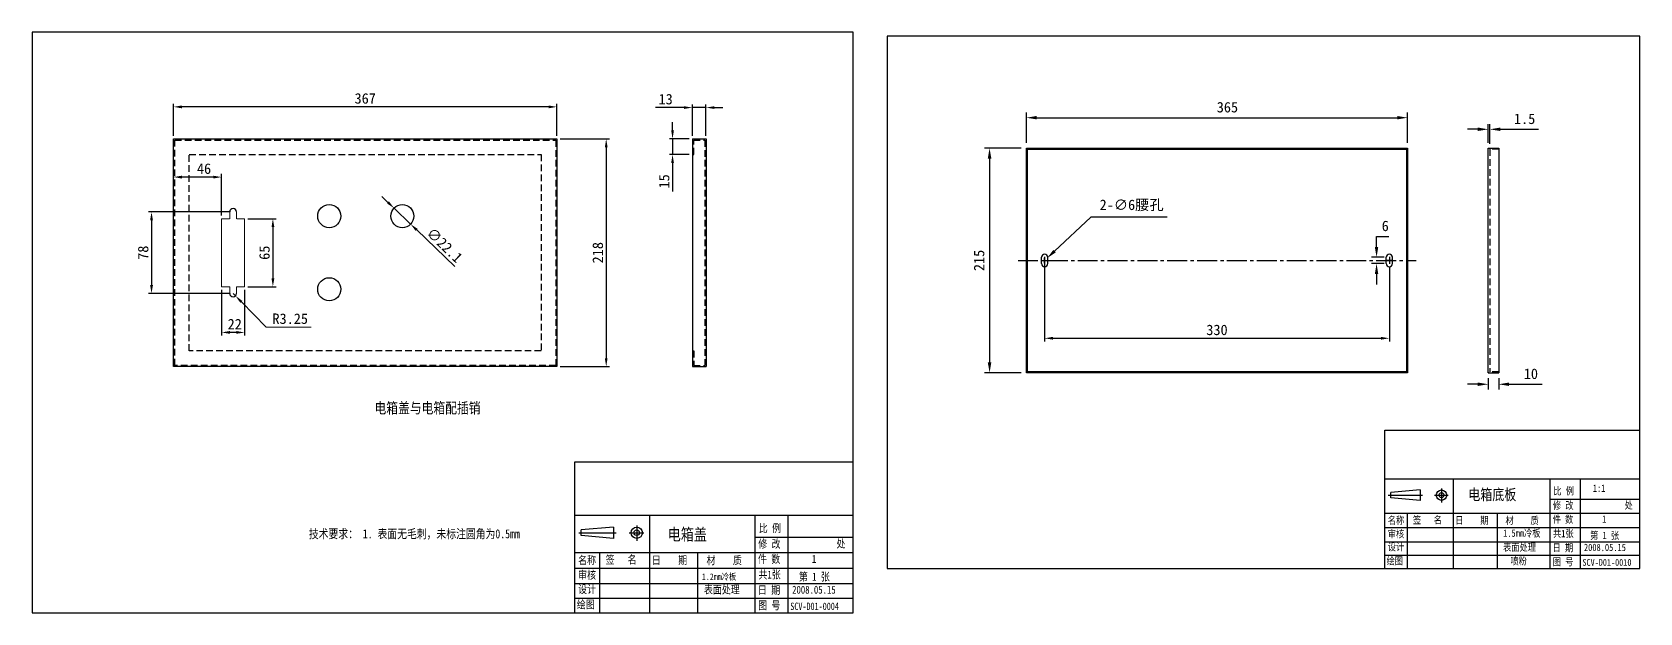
# Model space of a CAD drawing. Header units: millimetres. Extents: x 10108 to 12641, y -37267 to -36581.
# Drawn here: x 11102 to 12641, y -37136 to -36581 of the extents above; entities that cross this region are included whole.
import ezdxf

# ---------------------------------------------------------------- set-up
doc = ezdxf.new("R2010")
doc.units = ezdxf.units.MM
doc.linetypes.add('CENTER2', pattern=[28.575, 19.05, -3.175, 3.175, -3.175])
doc.linetypes.add('DASHED2', pattern=[9.525, 6.35, -3.175])
doc.layers.add('sol', color=7, linetype='Continuous', lineweight=20)
doc.styles.add('宋体', font='', dxfattribs={"width": 0.8})
doc.styles.get('宋体').set_extended_font_data('SimSun')
doc.dimstyles.new('Copy of 1', dxfattribs={"dimtxt": 15, "dimasz": 10, "dimexe": 8, "dimexo": 8, "dimgap": 6, "dimtad": 1, "dimtoh": 1, "dimtxsty": 'Standard', "dimcen": 2.5, "dimclrd": 5, "dimclre": 5, "dimclrt": 256, "dimadec": 0, "dimazin": 0, "dimtfac": 1, "dimtofl": 0, "dimtmove": 0, "dimatfit": 3, "dimfxl": 1, "dimarcsym": 0})
doc.dimstyles.new('ISO-25', dxfattribs={"dimtxt": 5, "dimasz": 4, "dimexe": 1.25, "dimexo": 1, "dimgap": 1, "dimtad": 1, "dimtoh": 1, "dimtxsty": 'Standard', "dimcen": 2.5, "dimclrd": 5, "dimclre": 5, "dimadec": 0, "dimazin": 0, "dimtfac": 1, "dimtmove": 0, "dimatfit": 3, "dimfxl": 1, "dimlwd": 9, "dimlwe": 9, "dimarcsym": 0})
doc.dimstyles.new('ISO-25$0', dxfattribs={"dimtxt": 2.5, "dimasz": 1.5, "dimexe": 1.25, "dimexo": 0.625, "dimtad": 1, "dimdec": 1, "dimzin": 1, "dimdsep": 46, "dimtxsty": 'Standard', "dimcen": 2.5, "dimclrd": 6, "dimclre": 6, "dimclrt": 6, "dimadec": 0, "dimazin": 0, "dimtfac": 1, "dimtdec": 4, "dimtmove": 0, "dimatfit": 3, "dimfxl": 1, "dimtolj": 1, "dimtzin": 0, "dimlwd": 9, "dimlwe": 9, "dimarcsym": 0})
doc.dimstyles.new('ISO-25$3', dxfattribs={"dimtxt": 5, "dimasz": 5, "dimexe": 3, "dimexo": 0.1, "dimtad": 1, "dimtih": 1, "dimtoh": 1, "dimdsep": 46, "dimtxsty": 'Standard', "dimcen": 2.5, "dimclrd": 5, "dimclre": 5, "dimadec": 0, "dimazin": 0, "dimtfac": 1, "dimtmove": 0, "dimatfit": 3, "dimfxl": 1, "dimarcsym": 0})

# ---------------------------------------------------------------- blocks, each defined once
blk = doc.blocks.new('*D1694')
at = {"color": 5, "lineweight": -2, "transparency": 16777216}
for p, q in [((12389.2, -36786.1), (12389.2, -36776.1)), ((12389.2, -36776.1), (12400.8, -36776.1)), ((12396.4, -36796.1), (12384.2, -36796.1)), ((12396.4, -36802.1), (12384.2, -36802.1)), ((12389.2, -36812.1), (12389.2, -36822.1))]:
    blk.add_line(p, q, dxfattribs=at)
at = {"color": 5, "transparency": 16777216}
for points in [[(12387.5, -36786.1), (12390.8, -36786.1), (12389.2, -36796.1)], [(12387.5, -36812.1), (12390.8, -36812.1), (12389.2, -36802.1)]]:
    blk.add_solid(points, dxfattribs=at)
at = {"layer": 'Defpoints', "color": 0, "transparency": 16777216}
for p in [(12389.2, -36796.1), (12401.4, -36796.1), (12401.4, -36802.1)]:
    blk.add_point(p, dxfattribs=at)
at = {"transparency": 16777216, "insert": (12397.5, -36766.1), "char_height": 10, "attachment_point": 5}
blk.add_mtext('6', dxfattribs=at)
blk = doc.blocks.new('*D1670')
at = {"color": 5, "lineweight": -2, "transparency": 16777216}
for p, q in [((12115.7, -36757.8), (12080.9, -36790.2)), ((12188.7, -36757.8), (12115.7, -36757.8)), ((12071.4, -36801.6), (12071.4, -36796.6)), ((12068.9, -36799.1), (12073.9, -36799.1))]:
    blk.add_line(p, q, dxfattribs=at)
at = {"color": 5, "transparency": 16777216}
blk.add_solid([(12079.8, -36789), (12082.1, -36791.4), (12073.6, -36797)], dxfattribs=at)
at = {"layer": 'Defpoints', "color": 0, "transparency": 16777216}
for p in [(12073.6, -36797), (12069.2, -36801.1)]:
    blk.add_point(p, dxfattribs=at)
at = {"transparency": 16777216, "insert": (12154.7, -36746.4), "char_height": 10, "attachment_point": 5}
blk.add_mtext('2-∅6{\\fSimSun|b0|i0|c134|p54;腰孔}', dxfattribs=at)
blk = doc.blocks.new('*D1695')
at = {"color": 5, "lineweight": -2, "transparency": 16777216}
for p, q in [((12048.9, -36691.6), (12013.7, -36691.6)), ((12018.7, -36701.6), (12018.7, -36896.6)), ((12048.9, -36906.6), (12013.7, -36906.6))]:
    blk.add_line(p, q, dxfattribs=at)
at = {"color": 5, "transparency": 16777216}
for points in [[(12017, -36701.6), (12020.4, -36701.6), (12018.7, -36691.6)], [(12017, -36896.6), (12020.4, -36896.6), (12018.7, -36906.6)]]:
    blk.add_solid(points, dxfattribs=at)
at = {"layer": 'Defpoints', "color": 0, "transparency": 16777216}
for p in [(12053.9, -36691.6), (12018.7, -36906.6), (12053.9, -36906.6)]:
    blk.add_point(p, dxfattribs=at)
at = {"transparency": 16777216, "insert": (12008.7, -36799.1), "char_height": 10, "attachment_point": 5, "rotation": 90}
blk.add_mtext('215', dxfattribs=at)
blk = doc.blocks.new('*D1696')
at = {"color": 5, "lineweight": -2, "transparency": 16777216}
for p, q in [((12053.9, -36686.6), (12053.9, -36657.5)), ((12418.9, -36686.6), (12418.9, -36657.5)), ((12063.9, -36662.5), (12408.9, -36662.5))]:
    blk.add_line(p, q, dxfattribs=at)
at = {"color": 5, "transparency": 16777216}
for points in [[(12063.9, -36660.8), (12063.9, -36664.1), (12053.9, -36662.5)], [(12408.9, -36660.8), (12408.9, -36664.1), (12418.9, -36662.5)]]:
    blk.add_solid(points, dxfattribs=at)
at = {"layer": 'Defpoints', "color": 0, "transparency": 16777216}
for p in [(12418.9, -36662.5), (12053.9, -36691.6), (12418.9, -36691.6)]:
    blk.add_point(p, dxfattribs=at)
at = {"transparency": 16777216, "insert": (12246.4, -36652.5), "char_height": 10, "attachment_point": 5}
blk.add_mtext('365', dxfattribs=at)
blk = doc.blocks.new('*D1697')
at = {"color": 5, "lineweight": -2, "transparency": 16777216}
for p, q in [((12486.1, -36917.6), (12476.1, -36917.6)), ((12496.1, -36911.6), (12496.1, -36922.6)), ((12506.1, -36911.6), (12506.1, -36922.6)), ((12516.1, -36917.6), (12547.8, -36917.6))]:
    blk.add_line(p, q, dxfattribs=at)
at = {"color": 5, "transparency": 16777216}
for points in [[(12486.1, -36915.9), (12486.1, -36919.2), (12496.1, -36917.6)], [(12516.1, -36915.9), (12516.1, -36919.2), (12506.1, -36917.6)]]:
    blk.add_solid(points, dxfattribs=at)
at = {"layer": 'Defpoints', "color": 0, "transparency": 16777216}
for p in [(12496.1, -36906.6), (12506.1, -36906.6), (12506.1, -36917.6)]:
    blk.add_point(p, dxfattribs=at)
at = {"transparency": 16777216, "insert": (12536.9, -36907.6), "char_height": 10, "attachment_point": 5}
blk.add_mtext('10', dxfattribs=at)
blk = doc.blocks.new('*D1698')
at = {"color": 5, "lineweight": -2, "transparency": 16777216}
for p, q in [((12486.1, -36673.6), (12476.1, -36673.6)), ((12496.1, -36686.6), (12496.1, -36668.6)), ((12497.6, -36687.6), (12497.6, -36668.6)), ((12507.6, -36673.6), (12544.3, -36673.6))]:
    blk.add_line(p, q, dxfattribs=at)
at = {"color": 5, "transparency": 16777216}
for points in [[(12486.1, -36671.9), (12486.1, -36675.2), (12496.1, -36673.6)], [(12507.6, -36671.9), (12507.6, -36675.2), (12497.6, -36673.6)]]:
    blk.add_solid(points, dxfattribs=at)
at = {"layer": 'Defpoints', "color": 0, "transparency": 16777216}
for p in [(12497.6, -36673.6), (12496.1, -36691.6), (12497.6, -36692.6)]:
    blk.add_point(p, dxfattribs=at)
at = {"transparency": 16777216, "insert": (12530.9, -36663.6), "char_height": 10, "attachment_point": 5}
blk.add_mtext('1.5', dxfattribs=at)
blk = doc.blocks.new('*D1699')
at = {"color": 5, "lineweight": -2, "transparency": 16777216}
for p, q in [((11237.5, -36679.7), (11237.5, -36649.1)), ((11596.5, -36652.1), (11245.5, -36652.1)), ((11604.5, -36679.7), (11604.5, -36649.1))]:
    blk.add_line(p, q, dxfattribs=at)
at = {"color": 5, "transparency": 16777216}
for points in [[(11245.5, -36650.8), (11245.5, -36653.5), (11237.5, -36652.1)], [(11596.5, -36650.8), (11596.5, -36653.5), (11604.5, -36652.1)]]:
    blk.add_solid(points, dxfattribs=at)
at = {"layer": 'Defpoints', "color": 0, "transparency": 16777216}
for p in [(11237.5, -36652.1), (11237.5, -36682.7), (11604.5, -36682.7)]:
    blk.add_point(p, dxfattribs=at)
at = {"transparency": 16777216, "insert": (11421, -36644.1), "char_height": 10, "attachment_point": 5}
blk.add_mtext('367', dxfattribs=at)
blk = doc.blocks.new('*D1700')
at = {"color": 5, "lineweight": -2, "transparency": 16777216}
for p, q in [((11607.5, -36682.7), (11654.7, -36682.7)), ((11651.7, -36690.7), (11651.7, -36892.7)), ((11607.5, -36900.7), (11654.7, -36900.7))]:
    blk.add_line(p, q, dxfattribs=at)
at = {"color": 5, "transparency": 16777216}
for points in [[(11650.4, -36690.7), (11653, -36690.7), (11651.7, -36682.7)], [(11650.4, -36892.7), (11653, -36892.7), (11651.7, -36900.7)]]:
    blk.add_solid(points, dxfattribs=at)
at = {"layer": 'Defpoints', "color": 0, "transparency": 16777216}
for p in [(11604.5, -36682.7), (11604.5, -36900.7), (11651.7, -36900.7)]:
    blk.add_point(p, dxfattribs=at)
at = {"transparency": 16777216, "insert": (11643.7, -36791.7), "char_height": 10, "attachment_point": 5, "rotation": 90}
blk.add_mtext('218', dxfattribs=at)
blk = doc.blocks.new('*D1701')
at = {"color": 5, "lineweight": -2, "transparency": 16777216}
for p, q in [((11726.2, -36652.8), (11698.9, -36652.8)), ((11734.2, -36679.7), (11734.2, -36649.8)), ((11747.2, -36652.8), (11734.2, -36652.8)), ((11747.2, -36679.7), (11747.2, -36649.8)), ((11755.2, -36652.8), (11763.2, -36652.8))]:
    blk.add_line(p, q, dxfattribs=at)
at = {"color": 5, "transparency": 16777216}
for points in [[(11726.2, -36651.5), (11726.2, -36654.1), (11734.2, -36652.8)], [(11755.2, -36651.5), (11755.2, -36654.1), (11747.2, -36652.8)]]:
    blk.add_solid(points, dxfattribs=at)
at = {"layer": 'Defpoints', "color": 0, "transparency": 16777216}
for p in [(11734.2, -36652.8), (11734.2, -36682.7), (11747.2, -36682.7)]:
    blk.add_point(p, dxfattribs=at)
at = {"transparency": 16777216, "insert": (11708.6, -36644.8), "char_height": 10, "attachment_point": 5}
blk.add_mtext('13', dxfattribs=at)
blk = doc.blocks.new('*D1702')
at = {"color": 5, "lineweight": -2, "transparency": 16777216}
for p, q in [((11715.2, -36674.7), (11715.2, -36666.7)), ((11731.2, -36682.7), (11712.2, -36682.7)), ((11715.2, -36682.7), (11715.2, -36697.7)), ((11731.2, -36697.7), (11712.2, -36697.7)), ((11715.2, -36705.7), (11715.2, -36733))]:
    blk.add_line(p, q, dxfattribs=at)
at = {"color": 5, "transparency": 16777216}
for points in [[(11713.9, -36674.7), (11716.5, -36674.7), (11715.2, -36682.7)], [(11713.9, -36705.7), (11716.5, -36705.7), (11715.2, -36697.7)]]:
    blk.add_solid(points, dxfattribs=at)
at = {"layer": 'Defpoints', "color": 0, "transparency": 16777216}
for p in [(11715.2, -36682.7), (11734.2, -36682.7), (11734.2, -36697.7)]:
    blk.add_point(p, dxfattribs=at)
at = {"transparency": 16777216, "insert": (11707.2, -36723.4), "char_height": 10, "attachment_point": 5, "rotation": 90}
blk.add_mtext('15', dxfattribs=at)
blk = doc.blocks.new('*D1671')
at = {"color": 5, "lineweight": -2, "transparency": 16777216}
for p, q in [((12071.4, -36802.1), (12071.4, -36876.6)), ((12401.4, -36805.1), (12401.4, -36876.6)), ((12079.4, -36873.6), (12393.4, -36873.6))]:
    blk.add_line(p, q, dxfattribs=at)
at = {"color": 5, "transparency": 16777216}
for points in [[(12079.4, -36872.2), (12079.4, -36874.9), (12071.4, -36873.6)], [(12393.4, -36872.2), (12393.4, -36874.9), (12401.4, -36873.6)]]:
    blk.add_solid(points, dxfattribs=at)
at = {"layer": 'Defpoints', "color": 0, "transparency": 16777216}
for p in [(12071.4, -36799.1), (12401.4, -36802.1), (12401.4, -36873.6)]:
    blk.add_point(p, dxfattribs=at)
at = {"transparency": 16777216, "insert": (12236.4, -36865.6), "char_height": 10, "attachment_point": 5}
blk.add_mtext('330', dxfattribs=at)
blk = doc.blocks.new('*D1672')
at = {"color": 5, "lineweight": -2, "transparency": 16777216}
for p, q in [((11237.5, -36719.7), (11237.5, -36716.3)), ((11275.5, -36719.3), (11245.5, -36719.3)), ((11283.5, -36756.2), (11283.5, -36716.3))]:
    blk.add_line(p, q, dxfattribs=at)
at = {"color": 5, "transparency": 16777216}
for points in [[(11245.5, -36718), (11245.5, -36720.7), (11237.5, -36719.3)], [(11275.5, -36718), (11275.5, -36720.7), (11283.5, -36719.3)]]:
    blk.add_solid(points, dxfattribs=at)
at = {"layer": 'Defpoints', "color": 0, "transparency": 16777216}
for p in [(11237.5, -36719.3), (11237.5, -36722.7), (11283.5, -36759.2)]:
    blk.add_point(p, dxfattribs=at)
at = {"transparency": 16777216, "insert": (11266.7, -36711.3), "char_height": 10, "attachment_point": 5}
blk.add_mtext('46', dxfattribs=at)
blk = doc.blocks.new('*D1703')
at = {"color": 5, "lineweight": -2, "transparency": 16777216}
for p, q in [((11291.5, -36752.7), (11213.4, -36752.7)), ((11216.4, -36760.7), (11216.4, -36822.7)), ((11291.5, -36830.7), (11213.4, -36830.7))]:
    blk.add_line(p, q, dxfattribs=at)
at = {"color": 5, "transparency": 16777216}
for points in [[(11215.1, -36760.7), (11217.8, -36760.7), (11216.4, -36752.7)], [(11215.1, -36822.7), (11217.8, -36822.7), (11216.4, -36830.7)]]:
    blk.add_solid(points, dxfattribs=at)
at = {"layer": 'Defpoints', "color": 0, "transparency": 16777216}
for p in [(11294.5, -36752.7), (11216.4, -36830.7), (11294.5, -36830.7)]:
    blk.add_point(p, dxfattribs=at)
at = {"transparency": 16777216, "insert": (11203.4, -36791.7), "char_height": 10, "attachment_point": 2, "rotation": 90}
blk.add_mtext('78', dxfattribs=at)
blk = doc.blocks.new('*D1704')
at = {"color": 5, "lineweight": -2, "transparency": 16777216}
for p, q in [((11283.5, -36827.2), (11283.5, -36871)), ((11305.5, -36827.2), (11305.5, -36871)), ((11297.5, -36868), (11291.5, -36868))]:
    blk.add_line(p, q, dxfattribs=at)
at = {"color": 5, "transparency": 16777216}
for points in [[(11291.5, -36866.6), (11291.5, -36869.3), (11283.5, -36868)], [(11297.5, -36866.6), (11297.5, -36869.3), (11305.5, -36868)]]:
    blk.add_solid(points, dxfattribs=at)
at = {"layer": 'Defpoints', "color": 0, "transparency": 16777216}
for p in [(11283.5, -36824.2), (11305.5, -36824.2), (11283.5, -36868)]:
    blk.add_point(p, dxfattribs=at)
at = {"transparency": 16777216, "insert": (11302.9, -36860), "char_height": 10, "attachment_point": 6}
blk.add_mtext('22', dxfattribs=at)
blk = doc.blocks.new('*D1705')
at = {"color": 5, "lineweight": -2, "transparency": 16777216}
for p, q in [((11308.5, -36759.2), (11335.6, -36759.2)), ((11332.6, -36767.2), (11332.6, -36816.2)), ((11308.5, -36824.2), (11335.6, -36824.2))]:
    blk.add_line(p, q, dxfattribs=at)
at = {"color": 5, "transparency": 16777216}
for points in [[(11331.3, -36767.2), (11334, -36767.2), (11332.6, -36759.2)], [(11331.3, -36816.2), (11334, -36816.2), (11332.6, -36824.2)]]:
    blk.add_solid(points, dxfattribs=at)
at = {"layer": 'Defpoints', "color": 0, "transparency": 16777216}
for p in [(11305.5, -36759.2), (11305.5, -36824.2), (11332.6, -36824.2)]:
    blk.add_point(p, dxfattribs=at)
at = {"transparency": 16777216, "insert": (11324.6, -36791.7), "char_height": 10, "attachment_point": 5, "rotation": 90}
blk.add_mtext('65', dxfattribs=at)
blk = doc.blocks.new('*D1706')
at = {"color": 5, "lineweight": 9, "transparency": 16777216}
for p, q in [((11294.5, -36830.7), (11296.8, -36833)), ((11326.2, -36862.9), (11302.4, -36838.7)), ((11369.2, -36862.9), (11326.2, -36862.9))]:
    blk.add_line(p, q, dxfattribs=at)
at = {"color": 5, "transparency": 16777216}
blk.add_solid([(11303.4, -36837.8), (11301.5, -36839.7), (11296.8, -36833)], dxfattribs=at)
at = {"layer": 'Defpoints', "color": 0, "transparency": 16777216}
for p in [(11294.5, -36830.7), (11296.8, -36833)]:
    blk.add_point(p, dxfattribs=at)
at = {"color": 0, "transparency": 16777216, "insert": (11349.2, -36854.9), "char_height": 10, "attachment_point": 5}
blk.add_mtext('R3.25', dxfattribs=at)
blk = doc.blocks.new('*D1733')
at = {"color": 5, "lineweight": -2, "transparency": 16777216}
for p, q in [((11442.8, -36743.5), (11437, -36738)), ((11448.6, -36749.1), (11464.5, -36764.4)), ((11506.8, -36805), (11470.3, -36769.9))]:
    blk.add_line(p, q, dxfattribs=at)
at = {"color": 5, "transparency": 16777216}
for points in [[(11443.7, -36742.5), (11441.9, -36744.5), (11448.6, -36749.1)], [(11471.2, -36768.9), (11469.3, -36770.9), (11464.5, -36764.4)]]:
    blk.add_solid(points, dxfattribs=at)
at = {"layer": 'Defpoints', "color": 0, "transparency": 16777216}
for p in [(11448.6, -36749.1), (11464.5, -36764.4)]:
    blk.add_point(p, dxfattribs=at)
at = {"transparency": 16777216, "insert": (11497, -36784.5), "char_height": 10, "attachment_point": 5, "rotation": 316.137}
blk.add_mtext('∅22.1', dxfattribs=at)

msp = doc.modelspace()

# ---------------------------------------------------------------- linework, layer by layer
for p, q in [((11237.532, -36682.707), (11604.532, -36682.707)), ((11237.532, -36900.707), (11237.532, -36682.707)), ((11604.532, -36682.707), (11604.532, -36900.707)), ((11734.25, -36682.707), (11734.25, -36900.707)), ((11734.25, -36682.707), (11747.25, -36682.707)), ((11747.25, -36682.707), (11747.25, -36900.707)), ((12496.086, -36691.566), (12506.086, -36691.566)), ((12506.086, -36691.566), (12506.086, -36692.566)), ((12506.086, -36692.566), (12506.086, -36906.566)), ((12068.436, -36802.051), (12068.436, -36796.051)), ((12071.436, -36795.658), (12071.436, -36802.444)), ((12074.436, -36802.051), (12074.436, -36796.051)), ((12398.436, -36802.051), (12398.436, -36796.051)), ((12401.436, -36795.658), (12401.436, -36802.444)), ((12404.436, -36802.051), (12404.436, -36796.051)), ((12068.22, -36799.066), (12074.911, -36799.066)), ((12404.653, -36799.066), (12397.962, -36799.066)), ((11604.532, -36900.707), (11237.532, -36900.707)), ((11734.25, -36900.707), (11747.25, -36900.707)), ((12496.086, -36906.566), (12506.086, -36906.566)), ((12506.086, -36906.566), (12506.086, -36905.566)), ((12584.354, -37093.981), (12584.354, -37008.219)), ((11826.035, -37136.322), (11826.035, -37042.764)), ((12396.955, -37054.76), (12641.214, -37054.76)), ((12396.955, -37054.76), (12555.275, -37054.76)), ((12555.275, -37054.76), (12641.214, -37054.76)), ((12396.955, -37068.318), (12641.214, -37068.318)), ((12396.955, -37081.014), (12641.214, -37081.014)), ((11621.599, -37093.536), (11794.312, -37093.536)), ((11621.599, -37093.536), (11888.064, -37093.536)), ((11794.312, -37093.536), (11888.064, -37093.536)), ((11621.599, -37108.326), (11888.064, -37108.326)), ((11621.599, -37122.177), (11888.064, -37122.177))]:
    msp.add_line(p, q)
at = {"color": 4, "linetype": 'DASHED2'}
for p, q in [((11238.732, -36683.907), (11603.332, -36683.907)), ((11238.732, -36899.507), (11238.732, -36683.907)), ((11603.332, -36683.907), (11603.332, -36899.507)), ((11735.45, -36683.907), (11746.05, -36683.907)), ((11735.45, -36697.707), (11735.45, -36683.907)), ((11746.05, -36683.907), (11746.05, -36899.507)), ((11252.532, -36697.707), (11589.532, -36697.707)), ((11252.532, -36885.707), (11252.532, -36697.707)), ((11589.532, -36697.707), (11589.532, -36885.707)), ((11734.25, -36697.707), (11735.45, -36697.707)), ((12506.086, -36692.566), (12497.586, -36692.566)), ((11589.532, -36885.707), (11252.532, -36885.707)), ((11734.25, -36885.707), (11735.45, -36885.707)), ((11735.45, -36885.707), (11735.45, -36899.507)), ((11603.332, -36899.507), (11238.732, -36899.507)), ((11735.45, -36899.507), (11746.05, -36899.507)), ((12506.086, -36905.566), (12497.586, -36905.566))]:
    msp.add_line(p, q, dxfattribs=at)
at = {"color": 1, "linetype": 'CENTER2'}
msp.add_line((12045.961, -36799.066), (12426.969, -36799.066), dxfattribs=at)
at = {"color": 0}
for p, q in [((12396.955, -36961.431), (12641.214, -36961.431)), ((12396.955, -37093.981), (12396.955, -36961.431)), ((11621.599, -37136.322), (11621.599, -36991.722)), ((11621.599, -36991.722), (11888.064, -36991.722)), ((12396.955, -37008.219), (12641.214, -37008.219)), ((12462.905, -37040.938), (12462.905, -37008.219)), ((12555.275, -37093.981), (12555.275, -37008.219)), ((12400.388, -37023.719), (12433.153, -37023.719)), ((12430.93, -37018.701), (12402.672, -37021.268)), ((12402.672, -37026.169), (12402.672, -37021.268)), ((12430.93, -37028.737), (12402.672, -37026.169)), ((12430.93, -37018.701), (12430.93, -37028.737)), ((12444.724, -37023.719), (12457.621, -37023.719)), ((12451.349, -37017.436), (12451.349, -37030.802)), ((12555.275, -37027.516), (12641.214, -37027.516)), ((11621.599, -37042.764), (11888.064, -37042.764)), ((11693.545, -37078.457), (11693.545, -37042.764)), ((11794.312, -37136.322), (11794.312, -37042.764)), ((12396.955, -37040.938), (12462.905, -37040.938)), ((12396.955, -37040.938), (12462.905, -37040.938)), ((12396.955, -37040.938), (12641.214, -37040.938)), ((12396.955, -37040.938), (12641.214, -37040.938)), ((12418.938, -37093.981), (12418.938, -37040.938)), ((12462.905, -37093.981), (12462.905, -37040.938)), ((12505.083, -37093.981), (12505.083, -37040.938)), ((11625.345, -37059.673), (11661.088, -37059.673)), ((11658.663, -37054.199), (11627.835, -37056.999)), ((11627.835, -37062.346), (11627.835, -37056.999)), ((11658.663, -37054.199), (11658.663, -37065.147)), ((11673.71, -37059.673), (11687.78, -37059.673)), ((11680.938, -37052.819), (11680.938, -37067.4)), ((11658.663, -37065.147), (11627.835, -37062.346)), ((11794.312, -37063.815), (11888.064, -37063.815)), ((11621.599, -37078.457), (11888.064, -37078.457)), ((11621.599, -37078.457), (11888.064, -37078.457)), ((11621.599, -37078.457), (11693.545, -37078.457)), ((11621.599, -37078.457), (11693.545, -37078.457)), ((11645.581, -37136.322), (11645.581, -37078.457)), ((11693.545, -37136.322), (11693.545, -37078.457)), ((11739.557, -37136.322), (11739.557, -37078.457))]:
    msp.add_line(p, q, dxfattribs=at)
for points in [[(11888.064, -37136.322), (11888.064, -36580.625), (11102.149, -36580.625), (11102.149, -37136.322)], [(12641.214, -37093.981), (12641.214, -36584.592), (11920.793, -36584.592), (11920.793, -37093.981)], [(12053.936, -36691.566), (12418.936, -36691.566), (12418.936, -36906.566), (12053.936, -36906.566)], [(12054.936, -36692.566), (12417.936, -36692.566), (12417.936, -36905.566), (12054.936, -36905.566)]]:
    msp.add_lwpolyline(points, close=True)
msp.add_lwpolyline([(12497.086, -36906.566), (12496.086, -36906.566), (12496.086, -36691.566), (12497.086, -36691.566)])
at = {"color": 4, "linetype": 'DASHED2'}
msp.add_lwpolyline([(12497.586, -36692.566), (12497.586, -36905.566)], dxfattribs=at)
for centre in [(11386.532, -36756.707), (11456.532, -36756.707), (11386.532, -36826.707)]:
    msp.add_circle(centre, 11.05)
at = {"color": 0}
for centre, radius in [((12451.349, -37023.719), 4.997), ((12451.349, -37023.719), 2.451), ((11680.938, -37059.673), 5.451), ((11680.938, -37059.673), 2.673)]:
    msp.add_circle(centre, radius, dxfattribs=at)
for centre, radius, start, end in [((11294.532, -36752.707), 3.25, 0, 180), ((12071.436, -36796.051), 3, 0, 180), ((12401.436, -36796.051), 3, 0, 180), ((12071.436, -36802.051), 3, 180, 0), ((12401.436, -36802.051), 3, 180, 0), ((11294.532, -36830.707), 3.25, 180, 0)]:
    msp.add_arc(centre, radius, start, end)
at = {"layer": 'sol'}
for p, q in [((11291.282, -36752.707), (11291.282, -36759.207)), ((11297.782, -36752.707), (11297.782, -36759.207)), ((11283.532, -36824.207), (11283.532, -36759.207)), ((11283.532, -36759.207), (11291.032, -36759.207)), ((11298.032, -36759.207), (11305.532, -36759.207)), ((11305.532, -36824.207), (11305.532, -36759.207)), ((11283.532, -36824.207), (11291.282, -36824.207)), ((11291.282, -36830.707), (11291.282, -36824.207)), ((11297.782, -36824.207), (11305.532, -36824.207)), ((11297.782, -36830.707), (11297.782, -36824.207))]:
    msp.add_line(p, q, dxfattribs=at)

# ---------------------------------------------------------------- texts
at = {"color": 0, "style": '宋体', "width": 0.8}
for s, height, p in [('电箱盖与电箱配插销', 10.3371, (11429.874, -36945.461)), ('电箱底板', 10.5337, (12477.009, -37028.394)), ('修 改', 7.0225, (12557.95, -37036.974)), ('比 例', 7.0225, (12558.417, -37023.262)), ('名称', 7.0225, (12399.899, -37051.342)), ('签   名', 7.0225, (12423.993, -37050.95)), ('日    期', 7.0225, (12464.557, -37051.342)), ('材    质', 7.0225, (12512.589, -37051.459)), ('件 数', 7.0225, (12557.762, -37050.352)), ('1', 7.022, (12605.061, -37050.133)), ('技术要求： 1. 表面无毛刺，未标注圆角为0.5mm', 8.61427, (11367.031, -37064.966)), ('电箱盖', 11.4913, (11710.571, -37067.051)), ('比 例', 7.6609, (11797.74, -37059.175)), ('修 改', 7.6609, (11797.23, -37074.133)), ('名称', 7.6609, (11624.811, -37089.807)), ('签   名', 7.6609, (11651.094, -37089.379)), ('日    期', 7.6609, (11695.346, -37089.807)), ('材    质', 7.6609, (11747.745, -37089.935)), ('件 数', 7.6609, (11797.025, -37088.727)), ('1', 7.661, (11848.624, -37088.488))]:
    msp.add_text(s, height=height, dxfattribs=at).set_placement(p)
at = {"style": '宋体', "width": 0.8}
for s, height, p in [('1:1', 7.0225, (12596.194, -37020.553)), ('处', 7.022, (12626.593, -37036.807)), ('审核', 7.0225, (12399.899, -37064.261)), ('1.5mm冷板', 7.0225, (12510.299, -37063.569)), ('共1张', 7.0225, (12558.122, -37063.966)), ('第 1 张', 7.0225, (12593.574, -37065.796)), ('处', 7.661, (11872.113, -37073.95)), ('设计', 7.0225, (12399.899, -37076.761)), ('表面处理', 7.0225, (12510.299, -37077.123)), ('日 期', 7.0225, (12557.656, -37077.549)), ('2008.05.15', 7.0225, (12587.708, -37077.203)), ('绘图', 7.0225, (12398.765, -37090.226)), ('喷粉', 7.0225, (12517.262, -37090.197)), ('图 号', 7.0225, (12557.881, -37090.964)), ('审核', 7.6609, (11624.811, -37103.9)), ('1.2mm冷板', 6.1287, (11743.226, -37104.761)), ('共1张', 7.6609, (11797.418, -37103.579)), ('第 1 张', 7.6609, (11836.092, -37105.574)), ('设计', 7.6609, (11624.811, -37117.537)), ('表面处理', 7.6609, (11745.247, -37117.932)), ('日 期', 7.6609, (11796.909, -37118.396)), ('2008.05.15', 7.6609, (11829.693, -37118.019)), ('绘图', 7.6609, (11623.574, -37132.226)), ('图 号', 7.6609, (11797.155, -37133.031))]:
    msp.add_text(s, height=height, dxfattribs=at).set_placement(p)
at = {"lineweight": 15, "style": '宋体', "width": 0.8}
for s, height, p in [('SCV-D01-0010', 6.52975, (12586.252, -37091.311)), ('SCV-D01-0004', 7.12337, (11827.924, -37133.651))]:
    msp.add_text(s, height=height, dxfattribs=at).set_placement(p)

# ---------------------------------------------------------------- dimensions: what is measured, and where the dimension line sits
for base, p1, p2, dimstyle, override, picture, middle in [((11237.532, -36652.137), (11604.532, -36682.707), (11237.532, -36682.707), 'ISO-25$0', {"dimtxt": 10, "dimasz": 8, "dimexe": 3, "dimexo": 3, "dimgap": 3, "dimdec": 2, "dimzin": 8, "dimclrd": 5, "dimclre": 5, "dimclrt": 256, "dimtdec": 2, "dimtolj": 0, "dimtzin": 8, "dimlwd": 65534, "dimlwe": 65534}, '*D1699', (11421.032, -36644.137)), ((11734.25, -36652.795), (11747.25, -36682.707), (11734.25, -36682.707), 'ISO-25$0', {"dimtxt": 10, "dimasz": 8, "dimexe": 3, "dimexo": 3, "dimgap": 3, "dimdec": 2, "dimzin": 8, "dimclrd": 5, "dimclre": 5, "dimclrt": 256, "dimtdec": 2, "dimtolj": 0, "dimtzin": 8, "dimlwd": 65534, "dimlwe": 65534}, '*D1701', (11708.583, -36644.795)), ((12497.586, -36673.551), (12496.086, -36691.566), (12497.586, -36692.566), 'Copy of 1', {"dimtxt": 10, "dimexe": 5, "dimexo": 5, "dimgap": 5, "dimdsep": 46}, '*D1698', (12530.919, -36663.551)), ((12401.436, -36873.576), (12071.436, -36799.082), (12401.436, -36802.051), 'ISO-25$0', {"dimtxt": 10, "dimasz": 8, "dimexe": 3, "dimexo": 3, "dimgap": 3, "dimdec": 2, "dimzin": 8, "dimclrd": 5, "dimclre": 5, "dimclrt": 256, "dimtdec": 2, "dimtolj": 0, "dimtzin": 8, "dimlwd": 65534, "dimlwe": 65534}, '*D1671', (12236.436, -36865.576)), ((12506.086, -36917.55), (12496.086, -36906.566), (12506.086, -36906.566), 'Copy of 1', {"dimtxt": 10, "dimexe": 5, "dimexo": 5, "dimgap": 5, "dimdsep": 46}, '*D1697', (12536.919, -36907.55))]:
    dim = msp.add_linear_dim(base=base, p1=p1, p2=p2, dimstyle=dimstyle, override=override)
    dim.commit()
    dim.dimension.update_dxf_attribs({"geometry": picture, "text_midpoint": middle})
for base, p1, p2, dimstyle, override, picture, middle in [((12418.936, -36662.47), (12053.936, -36691.566), (12418.936, -36691.566), 'Copy of 1', {"dimtxt": 10, "dimexe": 5, "dimexo": 5, "dimgap": 5, "dimdsep": 46}, '*D1696', (12246.436, -36662.47)), ((11283.532, -36867.962), (11305.532, -36824.207), (11283.532, -36824.207), 'ISO-25$0', {"dimtxt": 10, "dimasz": 8, "dimexe": 3, "dimexo": 3, "dimgap": 3, "dimdec": 2, "dimzin": 8, "dimclrd": 5, "dimclre": 5, "dimclrt": 256, "dimtdec": 2, "dimtolj": 0, "dimtzin": 8, "dimlwd": 65534, "dimlwe": 65534}, '*D1704', (11294.532, -36867.962))]:
    dim = msp.add_linear_dim(base=base, p1=p1, p2=p2, dimstyle=dimstyle, override=override)
    dim.commit()
    dim.dimension.update_dxf_attribs({"geometry": picture, "text_midpoint": middle, "dimtype": 160})
for base, p1, p2, angle, picture, middle in [((11715.19, -36682.707), (11734.25, -36697.707), (11734.25, -36682.707), 90, '*D1702', (11715.19, -36723.374)), ((11237.532, -36719.334), (11283.532, -36759.207), (11237.532, -36722.707), 180, '*D1672', (11266.745, -36719.334))]:
    dim = msp.add_linear_dim(base=base, p1=p1, p2=p2, angle=angle, dimstyle='ISO-25$0', override={"dimtxt": 10, "dimasz": 8, "dimexe": 3, "dimexo": 3, "dimgap": 3, "dimdec": 2, "dimzin": 8, "dimclrd": 5, "dimclre": 5, "dimclrt": 256, "dimtdec": 2, "dimtolj": 0, "dimtzin": 8, "dimlwd": 65534, "dimlwe": 65534})
    dim.commit()
    dim.dimension.update_dxf_attribs({"geometry": picture, "text_midpoint": middle, "dimtype": 160})
for base, p1, p2, dimstyle, override, picture, middle in [((11651.703, -36900.707), (11604.532, -36682.707), (11604.532, -36900.707), 'ISO-25$0', {"dimtxt": 10, "dimasz": 8, "dimexe": 3, "dimexo": 3, "dimgap": 3, "dimdec": 2, "dimzin": 8, "dimclrd": 5, "dimclre": 5, "dimclrt": 256, "dimtdec": 2, "dimtolj": 0, "dimtzin": 8, "dimlwd": 65534, "dimlwe": 65534}, '*D1700', (11643.703, -36791.707)), ((12018.69, -36906.566), (12053.936, -36691.566), (12053.936, -36906.566), 'Copy of 1', {"dimtxt": 10, "dimexe": 5, "dimexo": 5, "dimgap": 5, "dimdsep": 46}, '*D1695', (12008.69, -36799.066)), ((11216.436, -36830.707), (11294.532, -36752.707), (11294.532, -36830.707), 'ISO-25$0', {"dimtxt": 10, "dimasz": 8, "dimexe": 3, "dimexo": 3, "dimgap": 3, "dimdec": 2, "dimzin": 8, "dimclrd": 5, "dimclre": 5, "dimclrt": 256, "dimtdec": 2, "dimtolj": 0, "dimtzin": 8, "dimlwd": 65534, "dimlwe": 65534}, '*D1703', (11208.436, -36791.707)), ((11332.635, -36824.207), (11305.532, -36759.207), (11305.532, -36824.207), 'ISO-25$0', {"dimtxt": 10, "dimasz": 8, "dimexe": 3, "dimexo": 3, "dimgap": 3, "dimdec": 2, "dimzin": 8, "dimclrd": 5, "dimclre": 5, "dimclrt": 256, "dimtdec": 2, "dimtolj": 0, "dimtzin": 8, "dimlwd": 65534, "dimlwe": 65534}, '*D1705', (11324.635, -36791.707)), ((12389.16, -36796.051), (12401.436, -36802.051), (12401.436, -36796.051), 'Copy of 1', {"dimtxt": 10, "dimexe": 5, "dimexo": 5, "dimgap": 5, "dimdsep": 46}, '*D1694', (12397.494, -36766.051))]:
    dim = msp.add_linear_dim(base=base, p1=p1, p2=p2, angle=90, dimstyle=dimstyle, override=override)
    dim.commit()
    dim.dimension.update_dxf_attribs({"geometry": picture, "text_midpoint": middle})
dim = msp.add_diameter_dim_2p(p1=(11448.565, -36749.05), p2=(11464.499, -36764.364), dimstyle='ISO-25$3', override={"dimtxt": 10, "dimasz": 8, "dimexo": 3, "dimgap": 3, "dimtih": 0, "dimtoh": 0, "dimclrt": 256})
dim.commit()
dim.dimension.update_dxf_attribs({"geometry": '*D1733', "text_midpoint": (11496.96, -36784.466)})
dim = msp.add_diameter_dim_2p(p1=(12069.242, -36801.127), p2=(12073.631, -36797.036), text='2-<>{\\fSimSun|b0|i0|c134|p54;腰孔}', dimstyle='Copy of 1', override={"dimtxt": 10, "dimexe": 5, "dimexo": 5, "dimgap": 5, "dimdsep": 46})
dim.commit()
dim.dimension.update_dxf_attribs({"geometry": '*D1670', "text_midpoint": (12154.729, -36757.799), "dimtype": 163})
dim = msp.add_radius_dim(center=(11294.532, -36830.707), mpoint=(11296.809, -36833.026), dimstyle='ISO-25', override={"dimtxt": 10, "dimasz": 8, "dimexe": 3, "dimexo": 3, "dimgap": 3, "dimdsep": 46})
dim.commit()
dim.dimension.update_dxf_attribs({"geometry": '*D1706', "text_midpoint": (11349.165, -36862.914), "dimtype": 164})

doc.saveas('drawing.dxf')
